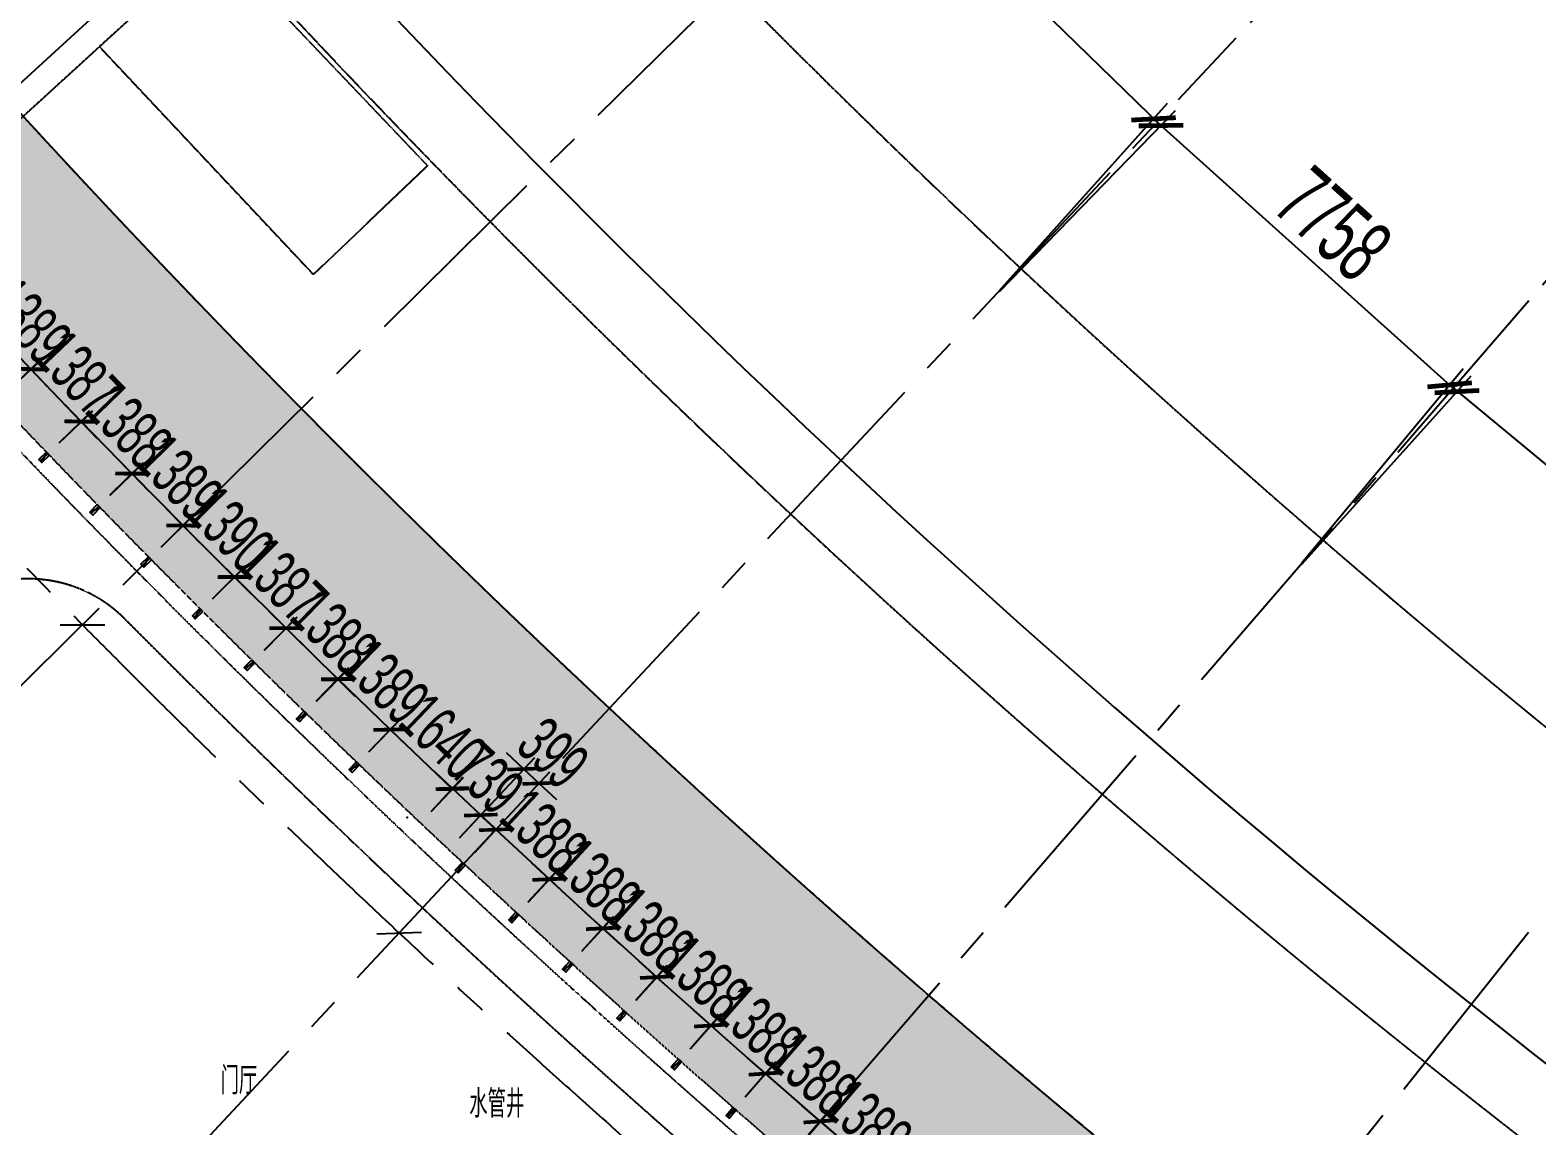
# Model space of a CAD drawing. Extents: x -668578 to 2331563, y -1202445 to 1620273.
# Drawn here: x 168678 to 197328, y 130991 to 151823 of the extents above; entities that cross this region are included whole.
import ezdxf

# ---------------------------------------------------------------- set-up
doc = ezdxf.new("R2010")
doc.units = 0
for name, pattern in [('CENTER2', [28.575000000000003, 19.05, -3.175, 3.175, -3.175]), ('DASH', [0.35, 0.25, -0.1]), ('DASHED2', [9.524999999999999, 6.35, -3.175]), ('DOT2', [0.125, 0, -0.125])]:
    doc.linetypes.add(name, pattern=pattern)
doc.layers.get('0').update_dxf_attribs({"color": 8})
doc.layers.get('Defpoints').update_dxf_attribs({"color": 8})
for name, color, linetype in [('#标注', 8, 'Continuous'), ('#轴线', 8, 'CENTER2'), ('A-DIMS-150', 8, 'Continuous'), ('A-FLOR-OTLN', 8, 'DOT2'), ('A-WIND-FRAM', 8, 'Continuous'), ('G-EVAC', 8, 'Continuous'), ('外轮廓', 8, 'Continuous'), ('建-文字', 8, 'Continuous')]:
    doc.layers.add(name, color=color, linetype=linetype)
doc.layers.add('A-X-CHEK', color=8, linetype='DASHED2', plot=False)
doc.layers.add('Def point', color=8, linetype='Continuous', plot=False)
doc.styles.add('JHZX', font='jrs.shx', dxfattribs={"width": 0.6, "bigfont": 'jhz.shx'})
doc.styles.add('XD2008', font='xd-hzs.shx', dxfattribs={"width": 0.7, "bigfont": 'xd-hztxt.shx'})
doc.dimstyles.new('JZBZ-300', dxfattribs={"dimscale": 300, "dimtxt": 3, "dimasz": 1.5, "dimexe": 1, "dimexo": 1, "dimgap": 0.5, "dimtad": 1, "dimdec": 0, "dimdsep": 46, "dimtxsty": 'JHZX', "dimblk1": 'ARCHTICK', "dimblk2": 'ARCHTICK', "dimsah": 1, "dimcen": 0, "dimclrd": 1, "dimclre": 1, "dimclrt": 2, "dimazin": 2, "dimtfac": 1, "dimtdec": 0, "dimtix": 1, "dimtmove": 0, "dimatfit": 3, "dimfxl": 0, "dimtolj": 1, "dimlwd": -1, "dimlwe": -1, "dimarcsym": 0})
doc.dimstyles.new('JZBZ-400', dxfattribs={"dimscale": 400, "dimtxt": 3, "dimasz": 1.5, "dimexe": 1, "dimexo": 1, "dimgap": 0.5, "dimtad": 1, "dimdec": 0, "dimdsep": 46, "dimtxsty": 'JHZX', "dimblk1": 'ARCHTICK', "dimblk2": 'ARCHTICK', "dimsah": 1, "dimcen": 0, "dimclrd": 1, "dimclre": 1, "dimclrt": 2, "dimazin": 2, "dimtfac": 1, "dimtdec": 0, "dimtix": 1, "dimtmove": 0, "dimatfit": 3, "dimfxl": 0, "dimtolj": 1, "dimlwd": -1, "dimlwe": -1, "dimarcsym": 0})

# ---------------------------------------------------------------- blocks, each defined once
blk = doc.blocks.new('_ARCHTICK')
at = {"color": 0, "linetype": 'ByBlock', "const_width": 0.15}
blk.add_lwpolyline([(-0.5, -0.5), (0.5, 0.5)], dxfattribs=at)
blk = doc.blocks.new('*D2918')
at = {"layer": '#标注', "ltscale": 300, "transparency": 16777216}
for p, q in [((52517.44000796566, 44290.05046599925), (60086.3965880055, 50671.34314769605)), ((174425.4857381964, -21557.413640005), (175612.1593012065, -11728.79187218522))]:
    blk.add_line(p, q, dxfattribs=at)
blk.add_arc((197092.148216231, 166179.179792065), 179599.9896916214, 220.1338192809486, 263.1156299250185, dxfattribs=at)
at = {"layer": 'Defpoints', "color": 0, "ltscale": 300, "transparency": 16777216}
for p in [(197092.148216231, 166179.179792065), (52211.62358048931, 44032.22045865798), (92698.63031371537, 20034.90273282577), (174377.5393316101, -21954.52967102801)]:
    blk.add_point(p, dxfattribs=at)
at = {"layer": '#标注', "ltscale": 300, "transparency": 16777216, "xscale": 600, "yscale": 600, "zscale": 600}
for p, rotation in [((59780.58016052921, 50413.51314035473), 130.1338192809486), ((175564.2128946202, -12125.90790320823), 353.1156299250185)]:
    blk.add_blockref('_ARCHTICK', p, dxfattribs=dict(at, rotation=rotation))
at = {"layer": '#标注', "ltscale": 300, "transparency": 16777216, "insert": (112118.423318551, 8861.341036451122), "char_height": 1200, "attachment_point": 5, "rotation": 331.6247246029836, "style": 'JHZX'}
blk.add_mtext('\\A1;42.98°', dxfattribs=at)
blk = doc.blocks.new('*D2921')
at = {"layer": '#标注', "ltscale": 300, "transparency": 16777216}
for p, q in [((62583.02043397349, 33265.2954735782), (67917.86185840762, 38536.8670586126)), ((67934.30206951512, 28059.46041748378), (73056.90333290005, 33537.50352578153))]:
    blk.add_line(p, q, dxfattribs=at)
blk.add_arc((197092.1482162303, 166179.1797920641), 181999.9896916214, 224.6582207606719, 226.9204201115845, dxfattribs=at)
at = {"layer": 'Defpoints', "color": 0, "ltscale": 300, "transparency": 16777216}
for p in [(197092.1482162303, 166179.1797920641), (69328.09334773931, 36563.04448742104), (62298.49555800367, 32984.14498904304), (67661.09666880127, 27767.29811837457)]:
    blk.add_point(p, dxfattribs=at)
at = {"layer": '#标注', "ltscale": 300, "transparency": 16777216, "xscale": 600, "yscale": 600, "zscale": 600}
for p, rotation in [((67633.33698243774, 38255.71657407746), 134.658220760672), ((72783.69793218611, 33245.34122667237), 316.9204201115846)]:
    blk.add_blockref('_ARCHTICK', p, dxfattribs=dict(at, rotation=rotation))
at = {"layer": '#标注', "ltscale": 300, "transparency": 16777216, "insert": (70741.6276559108, 36298.53374200782), "char_height": 1200, "attachment_point": 5, "rotation": 315.78932043612826, "style": 'JHZX'}
blk.add_mtext('\\A1;2.26°', dxfattribs=at)
blk = doc.blocks.new('*D2922')
at = {"layer": '#标注', "ltscale": 300, "transparency": 16777216}
for p, q in [((67934.30206951489, 28059.46041748401), (73056.90333289973, 33537.50352578163)), ((73486.90089380102, 23068.91134240869), (78389.27744300124, 28744.88739678468))]:
    blk.add_line(p, q, dxfattribs=at)
blk.add_arc((197092.1482162311, 166179.1797920638), 181999.9896916219, 226.9204201115843, 229.1826194624979, dxfattribs=at)
at = {"layer": 'Defpoints', "color": 0, "ltscale": 300, "transparency": 16777216}
for p in [(197092.1482162311, 166179.1797920638), (74543.94761330803, 31620.88470500418), (67661.09666880104, 27767.29811837481), (73225.44081117702, 22766.19261950863)]:
    blk.add_point(p, dxfattribs=at)
at = {"layer": '#标注', "ltscale": 300, "transparency": 16777216, "xscale": 600, "yscale": 600, "zscale": 600}
for p, rotation in [((72783.69793218581, 33245.34122667246), 136.9204201115843), ((78127.81736037717, 28442.16867388465), 319.1826194624979)]:
    blk.add_blockref('_ARCHTICK', p, dxfattribs=dict(at, rotation=rotation))
at = {"layer": '#标注', "ltscale": 300, "transparency": 16777216, "insert": (75966.82120858444, 31412.37593616407), "char_height": 1200, "attachment_point": 5, "rotation": 318.05151978704106, "style": 'JHZX'}
blk.add_mtext('\\A1;2.26°', dxfattribs=at)
blk = doc.blocks.new('*D2923')
at = {"layer": '#标注', "ltscale": 300, "transparency": 16777216}
for p, q in [((73486.9008938008, 23068.91134240891), (78389.27744300106, 28744.88739678479)), ((79232.16570511984, 18301.42411578893), (83906.67610712911, 24166.48613604961))]:
    blk.add_line(p, q, dxfattribs=at)
blk.add_arc((197092.1482162331, 166179.1797920622), 181999.9896916221, 229.1826194624971, 231.4448202023581, dxfattribs=at)
at = {"layer": 'Defpoints', "color": 0, "ltscale": 300, "transparency": 16777216}
for p in [(197092.1482162331, 166179.1797920622), (79950.81779730844, 26888.45879660303), (73225.44081117678, 22766.19261950886), (78982.85848367936, 17988.62080804168)]:
    blk.add_point(p, dxfattribs=at)
at = {"layer": '#标注', "ltscale": 300, "transparency": 16777216, "xscale": 600, "yscale": 600, "zscale": 600}
for p, rotation in [((78127.81736037707, 28442.16867388471), 139.1826194624971), ((83657.3688856885, 23853.68282830248), 321.4448202023581)]:
    blk.add_blockref('_ARCHTICK', p, dxfattribs=dict(at, rotation=rotation))
at = {"layer": '#标注', "ltscale": 300, "transparency": 16777216, "insert": (81380.81342386067, 26736.27654915263), "char_height": 1200, "attachment_point": 5, "rotation": 320.3137198324276, "style": 'JHZX'}
blk.add_mtext('\\A1;2.26°', dxfattribs=at)
blk = doc.blocks.new('*D2996')
at = {"layer": '#标注', "transparency": 16777216}
for p, q in [((-96904.38992047352, 37266.28219565404), (-93553.29241259204, 40711.00684854921)), ((-93832.21188548088, 40424.29457527962), (-88271.5164292897, 35014.73806118536)), ((-91343.69446428232, 31856.72568155977), (-87992.59695640086, 35301.45033445494))]:
    blk.add_line(p, q, dxfattribs=at)
at = {"layer": 'Defpoints', "color": 0, "transparency": 16777216}
for p in [(-97183.30939336236, 36979.56992238446), (-88271.5164292897, 35014.73806118536), (-91622.61393717118, 31570.01340829019)]:
    blk.add_point(p, dxfattribs=at)
at = {"layer": '#标注', "transparency": 16777216, "xscale": 600, "yscale": 600, "zscale": 600}
for p, rotation in [((-93832.21188548088, 40424.29457527962), 135.7893233166484), ((-88271.5164292897, 35014.73806118536), 315.7893233166484)]:
    blk.add_blockref('_ARCHTICK', p, dxfattribs=dict(at, rotation=rotation))
at = {"layer": '#标注', "transparency": 16777216, "insert": (-90494.02521160762, 38292.94086477165), "char_height": 1200, "attachment_point": 5, "rotation": 315.78932331664845, "style": 'JHZX'}
blk.add_mtext('\\A1;7758', dxfattribs=at)
blk = doc.blocks.new('*D2997')
at = {"layer": '#标注', "transparency": 16777216}
for p, q in [((-85597.28829065563, 26691.98777098996), (-82526.2717401128, 30392.84855520234)), ((-82781.70513740294, 30085.02753650996), (-76811.61212239829, 25130.97616133471)), ((-79627.19527565097, 21737.93639581472), (-76556.17872510814, 25438.79718002709))]:
    blk.add_line(p, q, dxfattribs=at)
at = {"layer": 'Defpoints', "color": 0, "transparency": 16777216}
for p in [(-85852.72168794578, 26384.16675229758), (-76811.61212239829, 25130.97616133471), (-79882.62867294112, 21430.11537712234)]:
    blk.add_point(p, dxfattribs=at)
at = {"layer": '#标注', "transparency": 16777216, "xscale": 600, "yscale": 600, "zscale": 600}
for p, rotation in [((-82781.70513740294, 30085.02753650996), 140.3137249285785), ((-76811.61212239829, 25130.97616133471), 320.3137249285784)]:
    blk.add_blockref('_ARCHTICK', p, dxfattribs=dict(at, rotation=rotation))
at = {"layer": '#标注', "transparency": 16777216, "insert": (-79285.79183532033, 28223.64388630709), "char_height": 1200, "attachment_point": 5, "rotation": 320.31372492857844, "style": 'JHZX'}
blk.add_mtext('\\A1;7758', dxfattribs=at)
blk = doc.blocks.new('*D2998')
at = {"layer": '#标注', "transparency": 16777216}
for p, q in [((-91355.22858225947, 31867.51003115123), (-88145.2184237802, 35439.042116912)), ((-88412.60320445981, 35141.54358067878), (-82642.71152946976, 29955.69883805823)), ((-85585.3369072694, 26681.66528853068), (-82375.32674879013, 30253.19737429146))]:
    blk.add_line(p, q, dxfattribs=at)
at = {"layer": 'Defpoints', "color": 0, "transparency": 16777216}
for p in [(-91622.6133629391, 31570.011494918), (-82642.71152946976, 29955.69883805823), (-85852.72168794903, 26384.16675229746)]:
    blk.add_point(p, dxfattribs=at)
at = {"layer": '#标注', "transparency": 16777216, "xscale": 600, "yscale": 600, "zscale": 600}
for p, rotation in [((-88412.60320445981, 35141.54358067878), 138.0515317976874), ((-82642.71152946976, 29955.69883805823), 318.0515317976873)]:
    blk.add_blockref('_ARCHTICK', p, dxfattribs=dict(at, rotation=rotation))
at = {"layer": '#标注', "transparency": 16777216, "insert": (-84992.88780560554, 33143.61828183495), "char_height": 1200, "attachment_point": 5, "rotation": 318.0515317976874, "style": 'JHZX'}
blk.add_mtext('\\A1;7758', dxfattribs=at)
blk = doc.blocks.new('*D2678')
at = {"layer": '#标注', "color": 1, "ltscale": 300, "transparency": 16777216}
for p, q in [((183316.8628605633, 130632.1590593561), (183895.9811450543, 131307.1643271862)), ((183700.6382959402, 131079.4777634632), (183359.1084503557, 131372.4920371342)), ((184754.1264306874, 130175.6414966921), (183700.6382959402, 131079.4777634632)), ((184370.3509953106, 129728.322792585), (184949.4692798015, 130403.3280604151)), ((184754.1264306874, 130175.6414966921), (185095.656276272, 129882.627223021))]:
    blk.add_line(p, q, dxfattribs=at)
at = {"layer": 'Defpoints', "color": 0, "ltscale": 300, "transparency": 16777216}
for p in [(183700.6382959402, 131079.4777634632), (183121.5200114493, 130404.472495633), (184175.0081461965, 129500.636228862)]:
    blk.add_point(p, dxfattribs=at)
at = {"layer": '#标注', "color": 1, "ltscale": 300, "transparency": 16777216, "xscale": 450, "yscale": 450, "zscale": 450}
for p, rotation in [((183700.6382959402, 131079.4777634632), 319.3721780972284), ((184754.1264306874, 130175.6414966921), 139.3721780972284)]:
    blk.add_blockref('_ARCHTICK', p, dxfattribs=dict(at, rotation=rotation))
at = {"layer": '#标注', "color": 2, "ltscale": 300, "transparency": 16777216, "insert": (184618.0680615419, 131082.9327575237), "char_height": 900, "attachment_point": 5, "rotation": 319.37217809722836, "style": 'JHZX'}
blk.add_mtext('\\A1;1388', dxfattribs=at)
blk = doc.blocks.new('*D2679')
at = {"layer": '#标注', "color": 1, "ltscale": 300, "transparency": 16777216}
for p, q in [((182270.910245999, 131541.5796446109), (182854.4562875177, 132212.7607799675)), ((182657.6199081593, 131986.3641374105), (182318.0249443238, 132281.6187064481)), ((183705.1396773562, 131075.6174216187), (182657.6199081593, 131986.3641374105)), ((183318.4300151959, 130630.8329288191), (183901.9760567146, 131302.0140641757)), ((183705.1396773562, 131075.6174216187), (184044.7346411917, 130780.3628525811))]:
    blk.add_line(p, q, dxfattribs=at)
at = {"layer": 'Defpoints', "color": 0, "ltscale": 300, "transparency": 16777216}
for p in [(182657.6199081593, 131986.3641374105), (182074.0738666406, 131315.1830020539), (183121.5936358375, 130404.4362862621)]:
    blk.add_point(p, dxfattribs=at)
at = {"layer": '#标注', "color": 1, "ltscale": 300, "transparency": 16777216, "xscale": 450, "yscale": 450, "zscale": 450}
for p, rotation in [((182657.6199081593, 131986.3641374105), 318.9952750547388), ((183705.1396773562, 131075.6174216187), 138.9952750547388)]:
    blk.add_blockref('_ARCHTICK', p, dxfattribs=dict(at, rotation=rotation))
at = {"layer": '#标注', "color": 2, "ltscale": 300, "transparency": 16777216, "insert": (183575.0525514746, 131983.7840646286), "char_height": 900, "attachment_point": 5, "rotation": 318.9952750547388, "style": 'JHZX'}
blk.add_mtext('\\A1;1388', dxfattribs=at)
blk = doc.blocks.new('*D2680')
at = {"layer": '#标注', "color": 1, "ltscale": 300, "transparency": 16777216}
for p, q in [((181230.9625684382, 132457.8609882682), (181818.911115461, 133125.1889474338)), ((181620.5897234697, 132900.0920228022), (181282.9443365222, 133197.5741107892)), ((182662.095798268, 131982.4742683194), (181620.5897234697, 132900.0920228022)), ((182272.4686432366, 131540.2432337855), (182860.4171902594, 132207.5711929511)), ((182662.095798268, 131982.4742683194), (182999.7411852155, 131684.9921803324))]:
    blk.add_line(p, q, dxfattribs=at)
at = {"layer": 'Defpoints', "color": 0, "ltscale": 300, "transparency": 16777216}
for p in [(181620.5897234697, 132900.0920228022), (181032.6411764469, 132232.7640636366), (182074.1472512453, 131315.1463091539)]:
    blk.add_point(p, dxfattribs=at)
at = {"layer": '#标注', "color": 1, "ltscale": 300, "transparency": 16777216, "xscale": 450, "yscale": 450, "zscale": 450}
for p, rotation in [((181620.5897234697, 132900.0920228022), 318.6183720122484), ((182662.095798268, 131982.4742683194), 138.6183720122483)]:
    blk.add_blockref('_ARCHTICK', p, dxfattribs=dict(at, rotation=rotation))
at = {"layer": '#标注', "color": 2, "ltscale": 300, "transparency": 16777216, "insert": (182537.9855448515, 132891.4769948241), "char_height": 900, "attachment_point": 5, "rotation": 318.61837201224836, "style": 'JHZX'}
blk.add_mtext('\\A1;1388', dxfattribs=at)
blk = doc.blocks.new('*D2681')
at = {"layer": '#标注', "color": 1, "ltscale": 300, "transparency": 16777216}
for p, q in [((180589.5926168087, 133820.6218803064), (180253.9114175251, 134120.3186144352)), ((180197.0648290653, 133380.963440501), (180789.3904395613, 134044.4093464955)), ((181625.0399285883, 132896.1727947899), (180589.5926168087, 133820.6218803064)), ((181232.5121408449, 132456.5143549845), (181824.8377513409, 133119.960260979)), ((181625.0399285883, 132896.1727947899), (181960.7211278719, 132596.476060661))]:
    blk.add_line(p, q, dxfattribs=at)
at = {"layer": 'Defpoints', "color": 0, "ltscale": 300, "transparency": 16777216}
for p in [(180589.5926168087, 133820.6218803064), (179997.2670063127, 133157.1759743119), (181032.7143180923, 132232.7268887954)]:
    blk.add_point(p, dxfattribs=at)
at = {"layer": '#标注', "color": 1, "ltscale": 300, "transparency": 16777216, "xscale": 450, "yscale": 450, "zscale": 450}
for p, rotation in [((180589.5926168087, 133820.6218803064), 318.241468969757), ((181625.0399285883, 132896.1727947899), 138.241468969757)]:
    blk.add_blockref('_ARCHTICK', p, dxfattribs=dict(at, rotation=rotation))
at = {"layer": '#标注', "color": 2, "ltscale": 300, "transparency": 16777216, "insert": (181506.9119182037, 133805.9722699263), "char_height": 900, "attachment_point": 5, "rotation": 318.24146896975697, "style": 'JHZX'}
blk.add_mtext('\\A1;1388', dxfattribs=at)
blk = doc.blocks.new('*D2682')
at = {"layer": '#标注', "color": 1, "ltscale": 300, "transparency": 16777216}
for p, q in [((179169.2617672686, 134310.8470563152), (179765.9388098001, 134970.3822001446)), ((179564.6732020469, 134747.9138762516), (179230.9707162075, 135049.8122878814)), ((180594.0169443656, 133816.6734629676), (179564.6732020469, 134747.9138762516)), ((180198.6055095872, 133379.6066430311), (180795.2825521188, 134039.1417868605)), ((180594.0169443656, 133816.6734629676), (180927.719430205, 133514.7750513378))]:
    blk.add_line(p, q, dxfattribs=at)
at = {"layer": 'Defpoints', "color": 0, "ltscale": 300, "transparency": 16777216}
for p in [(179564.6732020469, 134747.9138762516), (178967.9961595154, 134088.3787324222), (179997.339901834, 133157.1383191382)]:
    blk.add_point(p, dxfattribs=at)
at = {"layer": '#标注', "color": 1, "ltscale": 300, "transparency": 16777216, "xscale": 450, "yscale": 450, "zscale": 450}
for p, rotation in [((179564.6732020469, 134747.9138762516), 317.8645659272668), ((180594.0169443656, 133816.6734629676), 137.8645659272668)]:
    blk.add_blockref('_ARCHTICK', p, dxfattribs=dict(at, rotation=rotation))
at = {"layer": '#标注', "color": 2, "ltscale": 300, "transparency": 16777216, "insert": (180481.8762887126, 134727.2303173955), "char_height": 900, "attachment_point": 5, "rotation": 317.8645659272668, "style": 'JHZX'}
blk.add_mtext('\\A1;1388', dxfattribs=at)
blk = doc.blocks.new('*D2683')
at = {"layer": '#标注', "color": 1, "ltscale": 300, "transparency": 16777216}
for p, q in [((178147.5978587037, 135247.4715972788), (178748.6005135356, 135903.0674391777)), ((178545.8758300573, 135681.9278843518), (178214.1664978184, 135986.0149095694)), ((179569.0714605897, 134743.9364404446), (178545.8758300573, 135681.9278843518)), ((179170.7934892362, 134309.4801533715), (179771.796144068, 134965.0759952704)), ((179569.0714605897, 134743.9364404446), (179900.7807928285, 134439.849415227))]:
    blk.add_line(p, q, dxfattribs=at)
at = {"layer": 'Defpoints', "color": 0, "ltscale": 300, "transparency": 16777216}
for p in [(178545.8758300573, 135681.9278843518), (177944.8731752254, 135026.3320424529), (178968.0688057578, 134088.3405985456)]:
    blk.add_point(p, dxfattribs=at)
at = {"layer": '#标注', "color": 1, "ltscale": 300, "transparency": 16777216, "xscale": 450, "yscale": 450, "zscale": 450}
for p, rotation in [((178545.8758300573, 135681.9278843518), 317.4876628847764), ((179569.0714605897, 134743.9364404446), 137.4876628847764)]:
    blk.add_blockref('_ARCHTICK', p, dxfattribs=dict(at, rotation=rotation))
at = {"layer": '#标注', "color": 2, "ltscale": 300, "transparency": 16777216, "insert": (179462.9230122802, 135655.21127205), "char_height": 900, "attachment_point": 5, "rotation": 317.4876628847764, "style": 'JHZX'}
blk.add_mtext('\\A1;1388', dxfattribs=at)
blk = doc.blocks.new('*D2684')
at = {"layer": '#标注', "color": 1, "ltscale": 300, "transparency": 16777216}
for p, q in [((177132.1173133704, 136190.7965332621), (177737.4195735872, 136842.424703929)), ((177533.244586797, 136622.6234874419), (177203.5427620664, 136928.8859676273)), ((178550.2478292625, 135677.9216021901), (177533.244586797, 136622.6234874419)), ((178149.120555836, 135246.0946480103), (178754.4228160528, 135897.7228186772)), ((178550.2478292625, 135677.9216021901), (178879.9496539932, 135371.6591220047))]:
    blk.add_line(p, q, dxfattribs=at)
at = {"layer": 'Defpoints', "color": 0, "ltscale": 300, "transparency": 16777216}
for p in [(177533.244586797, 136622.6234874419), (176927.9423265802, 135970.995316775), (177944.9455690457, 135026.2934315232)]:
    blk.add_point(p, dxfattribs=at)
at = {"layer": '#标注', "color": 1, "ltscale": 300, "transparency": 16777216, "xscale": 450, "yscale": 450, "zscale": 450}
for p, rotation in [((177533.244586797, 136622.6234874419), 317.1107598422878), ((178550.2478292625, 135677.9216021901), 137.1107598422878)]:
    blk.add_blockref('_ARCHTICK', p, dxfattribs=dict(at, rotation=rotation))
at = {"layer": '#标注', "color": 2, "ltscale": 300, "transparency": 16777216, "insert": (178450.0961816102, 136589.8749777902), "char_height": 900, "attachment_point": 5, "rotation": 317.11075984228773, "style": 'JHZX'}
blk.add_mtext('\\A1;1388', dxfattribs=at)
blk = doc.blocks.new('*D2685')
at = {"layer": '#标注', "color": 1, "ltscale": 300, "transparency": 16777216}
for p, q in [((176839.2979455272, 136465.1343080083), (178271.4657107965, 137993.7778732799)), ((178066.35469617, 137774.849867582), (177737.9626876231, 138082.5163895219)), ((177130.309331374, 136192.4892417517), (178562.4770966434, 137721.1328070233)), ((178357.3660820168, 137502.2048013254), (178066.35469617, 137774.849867582)), ((178357.3660820168, 137502.2048013254), (178685.7580905636, 137194.5382793856))]:
    blk.add_line(p, q, dxfattribs=at)
at = {"layer": 'Defpoints', "color": 0, "ltscale": 300, "transparency": 16777216}
for p in [(178066.35469617, 137774.849867582), (176634.1869309007, 136246.2063023104), (176925.1983167475, 135973.5612360538)]:
    blk.add_point(p, dxfattribs=at)
at = {"layer": '#标注', "color": 1, "ltscale": 300, "transparency": 16777216, "xscale": 450, "yscale": 450, "zscale": 450}
for p, rotation in [((178066.35469617, 137774.849867582), 316.8662793725791), ((178357.3660820168, 137502.2048013254), 136.8662793725791)]:
    blk.add_blockref('_ARCHTICK', p, dxfattribs=dict(at, rotation=rotation))
at = {"layer": '#标注', "color": 2, "ltscale": 300, "transparency": 16777216, "insert": (178622.0824183465, 138076.3833458495), "char_height": 900, "attachment_point": 5, "rotation": 316.8662793725791, "style": 'JHZX'}
blk.add_mtext('\\A1;399', dxfattribs=at)
blk = doc.blocks.new('*D2686')
at = {"layer": '#标注', "color": 1, "ltscale": 300, "transparency": 16777216}
for p, q in [((176300.7735254341, 136970.3331745305), (176913.6352845251, 137623.6226071671)), ((176708.3811379973, 137404.8287879373), (176380.1904091527, 137712.7100077289)), ((177247.0486899917, 136899.4957349469), (176708.3811379973, 137404.8287879373)), ((176839.4410774284, 136465.0001215402), (177452.3028365195, 137118.2895541768)), ((177247.0486899917, 136899.4957349469), (177575.2394188364, 136591.6145151553))]:
    blk.add_line(p, q, dxfattribs=at)
at = {"layer": 'Defpoints', "color": 0, "ltscale": 300, "transparency": 16777216}
for p in [(176708.3811379973, 137404.8287879373), (176095.5193789063, 136751.5393553007), (176634.1869309007, 136246.2063023104)]:
    blk.add_point(p, dxfattribs=at)
at = {"layer": '#标注', "color": 1, "ltscale": 300, "transparency": 16777216, "xscale": 450, "yscale": 450, "zscale": 450}
for p, rotation in [((176708.3811379973, 137404.8287879373), 316.8288087549728), ((177247.0486899917, 136899.4957349469), 136.8288087549728)]:
    blk.add_blockref('_ARCHTICK', p, dxfattribs=dict(at, rotation=rotation))
at = {"layer": '#标注', "color": 2, "ltscale": 300, "transparency": 16777216, "insert": (177388.2232070501, 137589.7498999017), "char_height": 900, "attachment_point": 5, "rotation": 316.82880875497284, "style": 'JHZX'}
blk.add_mtext('\\A1;739', dxfattribs=at)
blk = doc.blocks.new('*D2473')
at = {"layer": '#标注', "color": 1, "ltscale": 300, "transparency": 16777216}
for p, q in [((175116.5574945091, 138100.5760766246), (175730.8748169611, 138744.2379676239)), ((176709.8367013583, 137395.2012463), (175523.7474790582, 138527.2166186896)), ((176302.6467168092, 136968.560704235), (176916.9640392612, 137612.2225952343))]:
    blk.add_line(p, q, dxfattribs=at)
at = {"layer": 'Defpoints', "color": 0, "ltscale": 300, "transparency": 16777216}
for p in [(175523.7474790582, 138527.2166186896), (174909.4301566062, 137883.5547276903), (176095.5193789063, 136751.5393553007)]:
    blk.add_point(p, dxfattribs=at)
at = {"layer": '#标注', "color": 1, "ltscale": 300, "transparency": 16777216, "xscale": 450, "yscale": 450, "zscale": 450}
for p, rotation in [((175523.7474790582, 138527.2166186896), 136.336282074159), ((176709.8367013583, 137395.2012463), 316.3362820741589)]:
    blk.add_blockref('_ARCHTICK', p, dxfattribs=dict(at, rotation=rotation))
at = {"layer": '#标注', "color": 2, "ltscale": 300, "transparency": 16777216, "insert": (176531.0467660141, 138395.2516303634), "char_height": 900, "attachment_point": 5, "rotation": 316.33628207415893, "style": 'JHZX'}
blk.add_mtext('\\A1;1640', dxfattribs=at)
blk = doc.blocks.new('*D2474')
at = {"layer": '#标注', "color": 1, "ltscale": 300, "transparency": 16777216}
for p, q in [((174119.2244441571, 139064.4673642406), (174736.7518862008, 139703.425069083)), ((174528.2682385936, 139487.7063432375), (174204.6901498254, 139800.4318146483)), ((175526.9575986499, 138522.5124325328), (174528.2682385936, 139487.7063432375)), ((175117.9138042135, 138099.2734535358), (175735.4412462571, 138738.2311583782)), ((175526.9575986499, 138522.5124325328), (175850.5356874181, 138209.786961122))]:
    blk.add_line(p, q, dxfattribs=at)
at = {"layer": 'Defpoints', "color": 0, "ltscale": 300, "transparency": 16777216}
for p in [(174528.2682385936, 139487.7063432375), (173910.7407965499, 138848.7486383951), (174909.4301566062, 137883.5547276904)]:
    blk.add_point(p, dxfattribs=at)
at = {"layer": '#标注', "color": 1, "ltscale": 300, "transparency": 16777216, "xscale": 450, "yscale": 450, "zscale": 450}
for p, rotation in [((174528.2682385936, 139487.7063432375), 315.9771262120754), ((175526.9575986499, 138522.5124325328), 135.9771262120754)]:
    blk.add_blockref('_ARCHTICK', p, dxfattribs=dict(at, rotation=rotation))
at = {"layer": '#标注', "color": 2, "ltscale": 300, "transparency": 16777216, "insert": (175444.5802138361, 139436.5468395761), "char_height": 900, "attachment_point": 5, "rotation": 315.97712621207546, "style": 'JHZX'}
blk.add_mtext('\\A1;1389', dxfattribs=at)
blk = doc.blocks.new('*D2475')
at = {"layer": '#标注', "color": 1, "ltscale": 300, "transparency": 16777216}
for p, q in [((173543.717043276, 140453.7140740691), (173223.2365045719, 140769.6131470526)), ((173132.7865997186, 140036.8239303995), (173754.3164252651, 140667.3677665385)), ((174532.2706220963, 139479.2924745341), (173543.717043276, 140453.7140740691)), ((174121.3401785389, 139062.4023308645), (174742.8700040854, 139692.9461670036)), ((174532.2706220963, 139479.2924745341), (174852.7511608005, 139163.3934015505))]:
    blk.add_line(p, q, dxfattribs=at)
at = {"layer": 'Defpoints', "color": 0, "ltscale": 300, "transparency": 16777216}
for p in [(173543.717043276, 140453.7140740691), (172922.1872177296, 139823.17023793), (173910.7407965499, 138848.7486383951)]:
    blk.add_point(p, dxfattribs=at)
at = {"layer": '#标注', "color": 1, "ltscale": 300, "transparency": 16777216, "xscale": 450, "yscale": 450, "zscale": 450}
for p, rotation in [((173543.717043276, 140453.7140740691), 315.4124803969879), ((174532.2706220963, 139479.2924745341), 135.4124803969878)]:
    blk.add_blockref('_ARCHTICK', p, dxfattribs=dict(at, rotation=rotation))
at = {"layer": '#标注', "color": 2, "ltscale": 300, "transparency": 16777216, "insert": (174459.1925966643, 140393.8106592405), "char_height": 900, "attachment_point": 5, "rotation": 315.41248039698786, "style": 'JHZX'}
blk.add_mtext('\\A1;1388', dxfattribs=at)
blk = doc.blocks.new('*D2476')
at = {"layer": '#标注', "color": 1, "ltscale": 300, "transparency": 16777216}
for p, q in [((172145.6354360526, 141009.8423057381), (172772.074156002, 141641.1976077306)), ((172560.772937312, 141428.2379989309), (172241.3335241124, 141745.1898269659)), ((173545.4128324015, 140451.2658351678), (172560.772937312, 141428.2379989309)), ((173130.2753311421, 140032.8701419749), (173756.7140510915, 140664.2254439674)), ((173545.4128324015, 140451.2658351678), (173864.8522456011, 140134.3140071328))]:
    blk.add_line(p, q, dxfattribs=at)
at = {"layer": 'Defpoints', "color": 0, "ltscale": 300, "transparency": 16777216}
for p in [(172560.772937312, 141428.2379989309), (171934.3342173626, 140796.8826969384), (172918.9741124521, 139819.9105331752)]:
    blk.add_point(p, dxfattribs=at)
at = {"layer": '#标注', "color": 1, "ltscale": 300, "transparency": 16777216, "xscale": 450, "yscale": 450, "zscale": 450}
for p, rotation in [((172560.772937312, 141428.2379989309), 315.2239619214784), ((173545.4128324015, 140451.2658351678), 135.2239619214784)]:
    blk.add_blockref('_ARCHTICK', p, dxfattribs=dict(at, rotation=rotation))
at = {"layer": '#标注', "color": 2, "ltscale": 300, "transparency": 16777216, "insert": (173475.6953222367, 141365.6711346487), "char_height": 900, "attachment_point": 5, "rotation": 315.2239619214784, "style": 'JHZX'}
blk.add_mtext('\\A1;1387', dxfattribs=at)
blk = doc.blocks.new('*D2477')
at = {"layer": '#标注', "color": 1, "ltscale": 300, "transparency": 16777216}
for p, q in [((171582.6416366161, 142407.4106663893), (171265.2948158764, 142726.4576776062)), ((171166.8730203149, 141993.8576666503), (171795.339644094, 142618.9752135491)), ((172562.8008411418, 141422.0002438372), (171582.6416366161, 142407.4106663893)), ((172147.0322248406, 141008.4472440982), (172775.4988486197, 141633.5647909969)), ((172562.8008411418, 141422.0002438372), (172880.1476618814, 141102.9532326203))]:
    blk.add_line(p, q, dxfattribs=at)
at = {"layer": 'Defpoints', "color": 0, "ltscale": 300, "transparency": 16777216}
for p in [(171582.6416366161, 142407.4106663893), (170954.1750128369, 141782.2931194905), (171934.3342173626, 140796.8826969384)]:
    blk.add_point(p, dxfattribs=at)
at = {"layer": '#标注', "color": 1, "ltscale": 300, "transparency": 16777216, "xscale": 450, "yscale": 450, "zscale": 450}
for p, rotation in [((171582.6416366161, 142407.4106663893), 314.846928895188), ((172562.8008411418, 141422.0002438372), 134.846928895188)]:
    blk.add_blockref('_ARCHTICK', p, dxfattribs=dict(at, rotation=rotation))
at = {"layer": '#标注', "color": 2, "ltscale": 300, "transparency": 16777216, "insert": (172498.1172538348, 142337.8345494328), "char_height": 900, "attachment_point": 5, "rotation": 314.846928895188, "style": 'JHZX'}
blk.add_mtext('\\A1;1390', dxfattribs=at)
blk = doc.blocks.new('*D2478')
at = {"layer": '#标注', "color": 1, "ltscale": 300, "transparency": 16777216}
for p, q in [((170195.3054650047, 142983.5893610651), (170826.7821043169, 143603.5010840117)), ((170612.6987580952, 143393.3384782263), (170297.4548494171, 143714.4634975588)), ((171585.6663913373, 142402.2194068224), (170612.6987580952, 143393.3384782263)), ((171168.2730982468, 141992.4702896612), (171799.749737559, 142612.3820126078)), ((171585.6663913373, 142402.2194068224), (171900.9103000154, 142081.0943874898))]:
    blk.add_line(p, q, dxfattribs=at)
at = {"layer": 'Defpoints', "color": 0, "ltscale": 300, "transparency": 16777216}
for p in [(170612.6987580952, 143393.3384782263), (169981.222118783, 142773.4267552796), (170954.1897520251, 141782.3076838757)]:
    blk.add_point(p, dxfattribs=at)
at = {"layer": '#标注', "color": 1, "ltscale": 300, "transparency": 16777216, "xscale": 450, "yscale": 450, "zscale": 450}
for p, rotation in [((170612.6987580952, 143393.3384782263), 314.4705064753303), ((171585.6663913373, 142402.2194068224), 134.4705064753303)]:
    blk.add_blockref('_ARCHTICK', p, dxfattribs=dict(at, rotation=rotation))
at = {"layer": '#标注', "color": 2, "ltscale": 300, "transparency": 16777216, "insert": (171527.3492671596, 143318.1041540952), "char_height": 900, "attachment_point": 5, "rotation": 314.47050647533035, "style": 'JHZX'}
blk.add_mtext('\\A1;1389', dxfattribs=at)
blk = doc.blocks.new('*D2479')
at = {"layer": '#标注', "color": 1, "ltscale": 300, "transparency": 16777216}
for p, q in [((169648.7613992504, 144384.0203279041), (169335.6385445136, 144707.213888857)), ((169230.832577523, 143979.1141616111), (169864.2237732191, 144592.7688977286)), ((170614.6246140687, 143387.0928693414), (169648.7613992504, 144384.0203279041)), ((170196.6957923413, 142982.1867030484), (170830.0869880374, 143595.8414391659)), ((170614.6246140687, 143387.0928693414), (170927.7474688055, 143063.8993083884))]:
    blk.add_line(p, q, dxfattribs=at)
at = {"layer": 'Defpoints', "color": 0, "ltscale": 300, "transparency": 16777216}
for p in [(169648.7613992504, 144384.0203279041), (169015.3702035543, 143770.3655917865), (169981.2334183726, 142773.4381332239)]:
    blk.add_point(p, dxfattribs=at)
at = {"layer": '#标注', "color": 1, "ltscale": 300, "transparency": 16777216, "xscale": 450, "yscale": 450, "zscale": 450}
for p, rotation in [((169648.7613992504, 144384.0203279041), 314.0932800420429), ((170614.6246140687, 143387.0928693414), 134.0932800420429)]:
    blk.add_blockref('_ARCHTICK', p, dxfattribs=dict(at, rotation=rotation))
at = {"layer": '#标注', "color": 2, "ltscale": 300, "transparency": 16777216, "insert": (170562.6177545968, 144303.0537382718), "char_height": 900, "attachment_point": 5, "rotation": 314.0932800420429, "style": 'JHZX'}
blk.add_mtext('\\A1;1388', dxfattribs=at)
blk = doc.blocks.new('*D2480')
at = {"layer": '#标注', "color": 1, "ltscale": 300, "transparency": 16777216}
for p, q in [((168273.6272616983, 144980.2277919303), (168908.8908046233, 145587.6347269028)), ((168692.05793731, 145380.3100837639), (168381.0709726016, 145705.5593847339)), ((169650.6337464793, 144377.772526759), (168692.05793731, 145380.3100837639)), ((169232.2030708677, 143977.6902349254), (169867.4666137927, 144585.097169898)), ((169650.6337464793, 144377.772526759), (169961.6207111877, 144052.523225789))]:
    blk.add_line(p, q, dxfattribs=at)
at = {"layer": 'Defpoints', "color": 0, "ltscale": 300, "transparency": 16777216}
for p in [(168692.05793731, 145380.3100837639), (168056.794394385, 144772.9031487914), (169015.3702035543, 143770.3655917865)]:
    blk.add_point(p, dxfattribs=at)
at = {"layer": '#标注', "color": 1, "ltscale": 300, "transparency": 16777216, "xscale": 450, "yscale": 450, "zscale": 450}
for p, rotation in [((168692.05793731, 145380.3100837639), 313.7158310831952), ((169650.6337464793, 144377.772526759), 133.7158310831952)]:
    blk.add_blockref('_ARCHTICK', p, dxfattribs=dict(at, rotation=rotation))
at = {"layer": '#标注', "color": 2, "ltscale": 300, "transparency": 16777216, "insert": (169605.0115765213, 145293.6905915393), "char_height": 900, "attachment_point": 5, "rotation": 313.7158310831952, "style": 'JHZX'}
blk.add_mtext('\\A1;1387', dxfattribs=at)
blk = doc.blocks.new('*D2481')
at = {"layer": '#标注', "color": 1, "ltscale": 300, "transparency": 16777216}
for p, q in [((167740.2439137558, 146385.211313488), (167431.4009291042, 146712.4971378549)), ((167321.0888975259, 145989.6760455169), (167958.4344633337, 146591.106636589)), ((168693.4549426893, 145375.0784210343), (167740.2439137558, 146385.211313488)), ((168274.2999264594, 144979.5431530632), (168911.6454922672, 145580.9737441354)), ((168693.4549426893, 145375.0784210343), (169002.2979273408, 145047.7925966674))]:
    blk.add_line(p, q, dxfattribs=at)
at = {"layer": 'Defpoints', "color": 0, "ltscale": 300, "transparency": 16777216}
for p in [(167740.2439137558, 146385.211313488), (167102.898347948, 145783.7807224158), (168056.1093768814, 144773.6478299622)]:
    blk.add_point(p, dxfattribs=at)
at = {"layer": '#标注', "color": 1, "ltscale": 300, "transparency": 16777216, "xscale": 450, "yscale": 450, "zscale": 450}
for p, rotation in [((167740.2439137558, 146385.211313488), 313.3393285416002), ((168693.4549426893, 145375.0784210343), 133.3393285416002)]:
    blk.add_blockref('_ARCHTICK', p, dxfattribs=dict(at, rotation=rotation))
at = {"layer": '#标注', "color": 2, "ltscale": 300, "transparency": 16777216, "insert": (168653.2305273784, 146291.9355134632), "char_height": 900, "attachment_point": 5, "rotation": 313.33932854160014, "style": 'JHZX'}
blk.add_mtext('\\A1;1389', dxfattribs=at)
blk = doc.blocks.new('幕墙分隔')
for p, q in [((-39.99999999976717, -100.0000000000582), (39.99999999976717, 100.0000000000582)), ((-1.164153218269348e-10, 100.0000000000582), (2.328306436538696e-10, -99.99999999988358))]:
    blk.add_line(p, q)
blk.add_lwpolyline([(-40, 100.0000000000582), (39.99999999976717, 100.0000000000582), (40.00000000023283, -99.99999999970896), (-39.99999999976717, -100.0000000000582)], close=True)
blk = doc.blocks.new('A$Caccc0cd0')
at = {"layer": '#标注'}
for p1, p2, distance, picture, middle in [((-97183.30939336237, 36979.56992238446), (-91622.61393717118, 31570.01340829019), 4805.827966291888, '*D2996', (-90494.02521160762, 38292.94086477165)), ((-91622.6133629391, 31570.011494918), (-85852.72168794903, 26384.16675229746), 4802.083574570395, '*D2998', (-84992.88780560554, 33143.61828183495)), ((-85852.72168794577, 26384.16675229758), (-79882.62867294112, 21430.11537712233), 4809.10731818589, '*D2997', (-79285.79183532033, 28223.64388630709))]:
    dim = blk.add_aligned_dim(p1=p1, p2=p2, distance=distance, dimstyle='JZBZ-400', override={"dimclrd": 256, "dimclre": 256, "dimclrt": 256}, dxfattribs=at)
    dim.commit()
    dim.dimension.update_dxf_attribs({"geometry": picture, "text_midpoint": middle})
blk = doc.blocks.new('DSGDFG')
at = {"layer": '#轴线', "ltscale": 200}
for p, q in [((5300.728111918317, -8926.023199994816), (57145.9930844896, 38408.60551946171)), ((62298.49564753915, 32984.1456784101), (12368.24586452194, -16353.94425698812)), ((19724.38659046893, -23495.59565270622), (67661.09722471028, 27767.29868993422)), ((73225.44183079689, 22766.19309826035), (27342.7495747616, -30356.82997879386)), ((35227.40580910095, -36910.91378040868), (78982.85944990837, 17988.62162712382))]:
    blk.add_line(p, q, dxfattribs=at)
for radius in [206950.0000000004, 212800.0000000004, 220600.0000000004, 228400.0000000004, 236200.0000000004, 244000.0000000004, 251800.0000000004]:
    blk.add_arc((197092.1513552468, 166179.1920613431), radius, 218.4388923744016, 265.1405841852512, dxfattribs=at)
at = {"layer": '#标注', "ltscale": 300}
blk.add_blockref('A$Caccc0cd0', (154502.6209182295, -8915.558944611956), dxfattribs=at)
for base, center, p1, p2, picture, middle in [((92698.63031371537, 20034.90273282577), (197092.148216231, 166179.179792065), (52211.62358048931, 44032.22045865798), (174377.5393316101, -21954.52967102802), '*D2918', (112118.423318551, 8861.341036451122)), ((69328.09334773931, 36563.04448742104), (197092.1482162303, 166179.1797920641), (62298.49555800366, 32984.14498904304), (67661.09666880127, 27767.29811837457), '*D2921', (70741.6276559108, 36298.53374200783)), ((74543.94761330803, 31620.88470500418), (197092.148216231, 166179.1797920638), (67661.09666880104, 27767.29811837481), (73225.44081117702, 22766.19261950863), '*D2922', (75966.82120858444, 31412.37593616408)), ((79950.81779730844, 26888.45879660303), (197092.1482162331, 166179.1797920622), (73225.44081117678, 22766.19261950886), (78982.85848367936, 17988.62080804168), '*D2923', (81380.81342386067, 26736.27654915263))]:
    dim = blk.add_angular_dim_3p(base=base, center=center, p1=p1, p2=p2, dimstyle='JZBZ-400', override={"dimclrd": 256, "dimclre": 256, "dimclrt": 256}, dxfattribs=at)
    dim.commit()
    dim.dimension.update_dxf_attribs({"geometry": picture, "text_midpoint": middle})
blk = doc.blocks.new('HJGHJ')
at = {"layer": '#标注', "ltscale": 300}
for p1, p2, distance, picture, middle in [((168056.1093768814, 144773.6478299621), (167102.898347948, 145783.7807224158), -876.3150838210588, '*D2481', (168653.2305273784, 146291.9355134632)), ((169015.3702035543, 143770.3655917865), (168056.794394385, 144772.9031487914), -878.9214718177541, '*D2480', (169605.0115765213, 145293.6905915393)), ((169981.2334183726, 142773.4381332239), (169015.3702035543, 143770.3655917865), -881.9050640204094, '*D2479', (170562.6177545968, 144303.0537382718)), ((170954.1897520251, 141782.3076838757), (169981.222118783, 142773.4267552796), -884.9029835206909, '*D2478', (171527.3492671596, 143318.1041540952)), ((171934.3342173626, 140796.8826969384), (170954.1750128369, 141782.2931194905), -886.4210312516418, '*D2477', (172498.1172538348, 142337.8345494328)), ((172918.9741124521, 139819.9105331752), (171934.3342173626, 140796.8826969384), -889.4014769528318, '*D2476', (173475.6953222367, 141365.6711346487)), ((173910.7407965499, 138848.7486383951), (172922.1872177296, 139823.17023793), -885.3727200093574, '*D2475', (174459.1925966643, 140393.8106592405)), ((174909.4301566062, 137883.5547276903), (173910.7407965499, 138848.7486383951), -888.5983852419062, '*D2474', (175444.5802138361, 139436.5468395761)), ((176095.5193789063, 136751.5393553007), (174909.4301566062, 137883.5547276903), -889.7676115646071, '*D2473', (176531.0467660141, 138395.2516303634)), ((176925.1983167475, 135973.5612360538), (176634.1869309007, 136246.2063023104), -2094.7209020589603, '*D2685', (178622.0824183465, 138076.3833458495)), ((176634.1869309007, 136246.2063023104), (176095.5193789063, 136751.5393553007), -895.7603577691833, '*D2686', (177388.2232070501, 137589.7498999017)), ((177944.9455690458, 135026.2934315232), (176927.9423265802, 135970.995316775), -889.3874853123589, '*D2684', (178450.0961816102, 136589.8749777902)), ((178968.0688057578, 134088.3405985456), (177944.8731752254, 135026.3320424529), -889.3874853123023, '*D2683', (179462.9230122802, 135655.21127205)), ((179997.339901834, 133157.1383191382), (178967.9961595154, 134088.3787324222), -889.3874853123438, '*D2682', (180481.8762887126, 134727.2303173955)), ((181032.7143180923, 132232.7268887954), (179997.2670063128, 133157.1759743119), -889.3874853123431, '*D2681', (181506.9119182037, 133805.9722699263)), ((182074.1472512453, 131315.1463091538), (181032.6411764469, 132232.7640636366), -889.3874853124062, '*D2680', (182537.9855448515, 132891.4769948241)), ((183121.5936358375, 130404.436286262), (182074.0738666406, 131315.1830020539), -889.3874853126356, '*D2679', (183575.0525514746, 131983.7840646286)), ((184175.0081461965, 129500.6362288619), (183121.5200114493, 130404.472495633), -889.3874853123405, '*D2678', (184618.0680615419, 131082.9327575237))]:
    dim = blk.add_aligned_dim(p1=p1, p2=p2, distance=distance, dimstyle='JZBZ-300', dxfattribs=at)
    dim.commit()
    dim.dimension.update_dxf_attribs({"geometry": picture, "text_midpoint": middle})

msp = doc.modelspace()

# ---------------------------------------------------------------- hatches: boundary and pattern name
at = {"layer": 'A-X-CHEK'}
h = msp.add_hatch(dxfattribs=at)
h.set_pattern_fill('ANGLE', color=256, scale=200)
h.set_pattern_definition([(0, (-960408.2754579769, -97086.97966301674), (0, 698.5), [508, -190.5]), (90, (-960408.2754579769, -97086.97966301674), (-698.5, 4.277078946022131e-14), [508, -190.5])])
edge = h.paths.add_edge_path()
edge.add_line((159485.4661463307, 154341.714873033), (162593.9241834577, 156962.1450016268))
edge.add_arc((321041.0392255163, 290089.1242521698), 206949.947739848, 220.036916363544, 233.7762356300372)
edge.add_line((198745.9715228496, 123139.4393614039), (196348.716495955, 119875.1338076727))
edge.add_arc((321041.0667810518, 290089.16900708), 210999.9999964132, 220.1204312581305, 233.7749082464596, ccw=False)
edge.add_arc((157435.2855940153, 152220.5690262768), 2950.000000051441, 40.12043125824123, 45.97465872174074)

# ---------------------------------------------------------------- linework, layer by layer
at = {"layer": 'A-DIMS-150'}
msp.add_line((179889.5484737694, 132985.0987923528), (180025.1943914691, 133131.2488030507), dxfattribs=at)
at = {"layer": 'A-FLOR-OTLN'}
msp.add_arc((321041.0667815608, 290089.1690075409), 211349.9999970997, 220.1204312575273, 233.9916724162643, dxfattribs=at)
at = {"layer": 'A-WIND-FRAM'}
for p in [(168943.3451239156, 143701.0103421723), (169909.9342748778, 142703.3123181886), (171862.7035384314, 140727.1057559655), (172848.7990909676, 139748.6827926782), (173841.3117308981, 138776.7699398989), (174840.1984800004, 137811.4092838289), (175845.4160840368, 136852.6426269436), (175845.4164450172, 136852.6422851927), (176856.9213779947, 135900.5111469656), (177874.6698368756, 134955.0567544833), (179928.7215227162, 133084.3410110208), (180964.9350662363, 132159.1613387172), (182007.2142486259, 131240.8204217497), (182007.2146225401, 131240.8200941999)]:
    msp.add_point(p, dxfattribs=at)
at = {"layer": 'A-X-CHEK'}
msp.add_lwpolyline([(159485.4661463307, 154341.714873033), (162593.9241834577, 156962.1450016268, 0.06002100981486274), (198745.9715228496, 123139.4393614039), (196348.716495955, 119875.1338076727, -0.05964949014525623), (159691.1259983965, 154121.5382712317, 0.02554944326116456), (159485.4661463307, 154341.714873033)], format="xyb", close=True, dxfattribs=at)
at = {"layer": 'Def point'}
for p, q in [((169249.5805303823, 140519.6376959527), (170098.0935711405, 140514.5761088021)), ((175271.7722867258, 134644.6040411687), (176119.823836458, 134673.0393887622))]:
    msp.add_line(p, q, dxfattribs=at)
at = {"layer": 'G-EVAC'}
msp.add_arc((321041.0667837105, 290089.169009486), 200500.0000000004, 218.4388923754382, 247.5786609826224, dxfattribs=at)
at = {"layer": '外轮廓', "color": 3, "linetype": 'DASH', "ltscale": 5}
msp.add_line((170808.9215655535, 152250.4497915709), (165554.2372197228, 147452.9329436865), dxfattribs=at)
at = {"layer": '外轮廓', "linetype": 'DASH', "ltscale": 3}
msp.add_lwpolyline([(189043.5432004022, 68295.87838094844), (215978.7072412797, 111791.0949092745, -0.08508992533757867), (162593.9241834577, 156962.1450016267), (123487.7568742911, 123995.6459185359, 0.08393873989369599)], format="xyb", close=True, dxfattribs=at)
at = {"layer": '外轮廓', "color": 3, "linetype": 'DASH', "ltscale": 5}
msp.add_lwpolyline([(173617.783166333, 152139.9557189764), (173546.6738134533, 152071.5336796897), (176235.7059517134, 149246.7822981634), (174063.5262008581, 147177.57106439), (169996.0440815302, 151508.2941894059)], dxfattribs=at)
msp.add_lwpolyline([(247961.9664216127, 95189.53435049648, -0.05577107080490979), (206693.7296913808, 116160.7095789746, 0.08934789544916616), (198834.5744369825, 119514.7192770459), (198303.8562054316, 119636.2668287291, -0.1125361045485018), (188734.2245295298, 124250.3255718965, -0.0289167358602449), (170483.782164082, 140623.0305433976, 0.4135317777718731), (166811.1522822859, 140640.6630243256), (136046.8306590832, 110241.1982981672, 0.4147813061863365), (136028.4422553234, 106560.7277119088, 0.1704916733923174), (291409.0538261827, 31179.33179223328, 0.4125640170375961), (294285.9459160668, 33450.81743513467), (303762.2738821664, 111938.4877008726, 1.174218298287542), (253463.5494874659, 109937.4686240801, 1.174218298287542)], format="xyb", dxfattribs=at)
for radius, start, end in [(195499.9999999679, 216.2046299930994, 249.439850465136), (201899.9999999679, 223.0985380337393, 235.9408445429953)]:
    msp.add_arc((321041.06678369, 290089.16900946), radius, start, end, dxfattribs=at)

# ---------------------------------------------------------------- block references
at = {"layer": '#标注'}
for name, p in [('DSGDFG', (123948.8888467231, 123909.9834137514)), ('HJGHJ', (0, 0))]:
    msp.add_blockref(name, p, dxfattribs=at)
at = {"layer": 'A-WIND-FRAM', "xscale": -1}
for p, rotation in [((168943.3598808533, 143701.0248901155), 313.9039611244224), ((170883.0823381288, 141712.0112028398), 314.6580308833911), ((171861.875061659, 140727.9738536929), 314.1184760715139), ((176856.9353489828, 135900.5264512576), 316.9202303718506), ((179927.848514848, 133085.164312114), 317.1347422819862)]:
    msp.add_blockref('幕墙分隔', p, dxfattribs=dict(at, rotation=rotation))
at = {"layer": 'A-WIND-FRAM'}
for p, rotation in [((169910.7924270463, 142702.4735439145), 315.1979654497991), ((172848.8138139268, 139748.6973750079), 315.4124803968905), ((173842.1916612763, 138775.9540416559), 316.7061016599787), ((174840.2130097739, 137811.4240586618), 316.1665468481015), ((177875.5709360862, 134954.2642977714), 318.2142346972272), ((178898.6318868267, 134016.3352006531), 317.67467988535), ((180964.9490014844, 132159.176675559), 318.4287466073629), ((182008.1358921089, 131240.0519552873), 319.722367870451)]:
    msp.add_blockref('幕墙分隔', p, dxfattribs=dict(at, rotation=rotation))

# ---------------------------------------------------------------- texts
at = {"layer": '建-文字', "style": 'XD2008', "width": 0.7}
for s, p in [('门厅', (172297.7245420233, 131589.5203369833)), ('水管井', (177026.7245420233, 131148.5203369833))]:
    msp.add_text(s, height=525, dxfattribs=at).set_placement(p)

doc.saveas('drawing.dxf')
